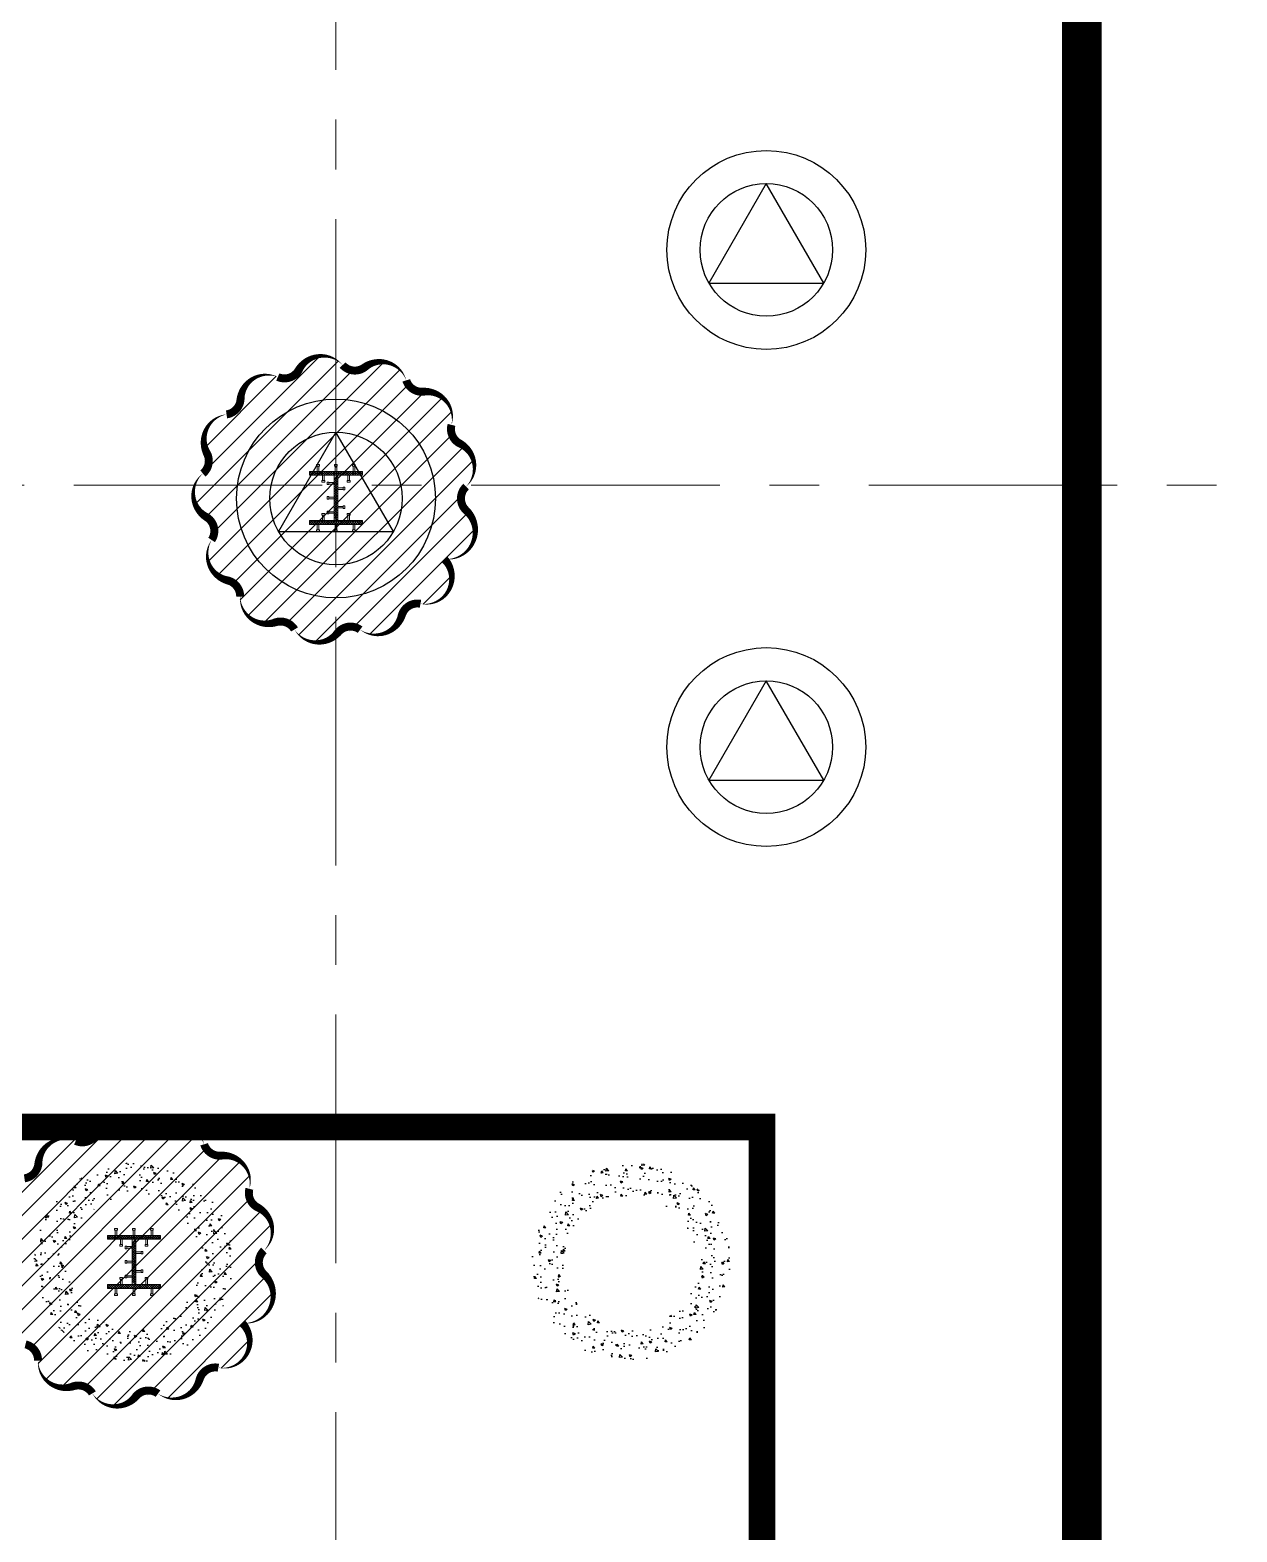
# Model space of a CAD drawing. Header units: millimetres. Extents: x -346728 to 1320345, y -537202 to -385966.
# Drawn here: x 394762 to 403871, y -432112 to -420783 of the extents above; entities that cross this region are included whole.
import ezdxf

# ---------------------------------------------------------------- set-up
doc = ezdxf.new("R2010")
doc.units = ezdxf.units.MM
doc.header["$LTSCALE"] = 100
doc.linetypes.add('HIDDEN', pattern=[9.525, 6.35, -3.175])
doc.linetypes.add('X1326_GLB$0$CENTER', pattern=[2, 1.25, -0.25, 0.25, -0.25])
for name, color, linetype, lineweight in [('A-giao thong', 8, 'Continuous', 15), ('KCMANH', 8, 'Continuous', 13), ('KINGPOST', 5, 'Continuous', 20), ('X1326_GLB$0$A-tim', 8, 'X1326_GLB$0$CENTER', 9)]:
    doc.layers.add(name, color=color, linetype=linetype, lineweight=lineweight)
for name, color, linetype in [('DM', 8, 'Continuous'), ('hach', 253, 'Continuous'), ('PL', 3, 'Continuous'), ('thep doc', 6, 'Continuous')]:
    doc.layers.add(name, color=color, linetype=linetype)
pattern_1 = [(45, (188543.33, 11377564.439), (-8.980256121, 8.980256121), []), (135, (188543.33, 11377564.439), (-8.980256121, -8.980256121), [])]

# ---------------------------------------------------------------- blocks, each defined once
blk = doc.blocks.new('LVL-KHUNGTEN')
blk.add_lwpolyline([(61072.9, 41092.8), (119123.5, 41092.8), (119123.5, 61.9), (61072.9, 61.9)], close=True)
blk = doc.blocks.new('KP50 TOI SAN L1')
at = {"ltscale": 0.1}
h = blk.add_hatch(color=3, dxfattribs=at)
h.dxf.hatch_style = 1
h.paths.add_polyline_path([(14, 171), (-14, 171), (-14, 142)])
h.paths.add_polyline_path([(-14, -142), (-14, -171), (14, -171)])
at = {"layer": 'KCMANH', "linetype": 'ByBlock'}
h = blk.add_hatch(dxfattribs=at)
h.set_pattern_fill('ANSI37', color=3, scale=4, style=0)
h.set_pattern_definition(pattern_1)
h.paths.add_polyline_path([(-200, 200), (-200, 171), (200, 171), (200, 200)])
h = blk.add_hatch(dxfattribs=at)
h.set_pattern_fill('ANSI37', color=3, scale=4, style=0)
h.set_pattern_definition([(45, (188728.93, 11377564.439), (-8.980256121, 8.980256121), []), (135, (188728.93, 11377564.439), (-8.980256121, -8.980256121), [])])
h.paths.add_polyline_path([(14, 171), (-14, 142), (-14, -142), (14, -171)])
h = blk.add_hatch(dxfattribs=at)
h.set_pattern_fill('ANSI37', color=3, scale=4, style=0)
h.set_pattern_definition(pattern_1)
h.paths.add_polyline_path([(-200, -171), (-200, -200), (200, -200), (200, -171)])
for p, q in [((-125, 253), (-146, 253)), ((-146, 240), (-146, 253)), ((-125, 240), (-146, 240)), ((-142, 200), (-142, 240)), ((-129, 200), (-129, 240)), ((-125, 240), (-125, 253)), ((-10, 253), (10, 253)), ((-10, 240), (-10, 253)), ((-10, 240), (10, 240)), ((-6, 200), (-6, 240)), ((6, 200), (6, 240)), ((10, 240), (10, 253)), ((125, 253), (146, 253)), ((125, 240), (125, 253)), ((125, 240), (146, 240)), ((129, 200), (129, 240)), ((142, 200), (142, 240)), ((146, 240), (146, 253)), ((-85, 131), (-106, 131)), ((-106, 131), (-106, 118)), ((-85, 118), (-106, 118)), ((-102, 171), (-102, 131)), ((-89, 171), (-89, 131)), ((-85, 131), (-85, 118)), ((-67, 100), (-67, 120)), ((-54, 120), (-67, 120)), ((-54, 100), (-54, 120)), ((-14, 116), (-54, 116)), ((85, 131), (106, 131)), ((85, 131), (85, 118)), ((85, 118), (106, 118)), ((89, 171), (89, 131)), ((102, 171), (102, 131)), ((106, 131), (106, 118)), ((-54, 100), (-67, 100)), ((-67, 10), (-67, -10)), ((-54, 10), (-67, 10)), ((-14, 104), (-54, 104)), ((-54, 10), (-54, -10)), ((-14, 6), (-54, 6)), ((14, 76), (54, 76)), ((14, 64), (54, 64)), ((54, 60), (54, 80)), ((54, 80), (67, 80)), ((54, 60), (67, 60)), ((67, 60), (67, 80)), ((-54, -10), (-67, -10)), ((-67, -100), (-67, -120)), ((-54, -100), (-67, -100)), ((-14, -6), (-54, -6)), ((-54, -100), (-54, -120)), ((-14, -104), (-54, -104)), ((14, -64), (54, -64)), ((14, -76), (54, -76)), ((54, -60), (54, -80)), ((54, -60), (67, -60)), ((54, -80), (67, -80)), ((67, -60), (67, -80)), ((-142, -200), (-142, -240)), ((-129, -200), (-129, -240)), ((-85, -118), (-106, -118)), ((-106, -131), (-106, -118)), ((-85, -131), (-106, -131)), ((-102, -171), (-102, -131)), ((-89, -171), (-89, -131)), ((-85, -131), (-85, -118)), ((-54, -120), (-67, -120)), ((-14, -116), (-54, -116)), ((-6, -200), (-6, -240)), ((6, -200), (6, -240)), ((85, -118), (106, -118)), ((85, -131), (85, -118)), ((85, -131), (106, -131)), ((89, -171), (89, -131)), ((102, -171), (102, -131)), ((106, -131), (106, -118)), ((129, -200), (129, -240)), ((142, -200), (142, -240)), ((-125, -240), (-146, -240)), ((-146, -240), (-146, -253)), ((-125, -253), (-146, -253)), ((-125, -240), (-125, -253)), ((-10, -240), (10, -240)), ((-10, -240), (-10, -253)), ((-10, -253), (10, -253)), ((10, -240), (10, -253)), ((125, -240), (146, -240)), ((125, -240), (125, -253)), ((125, -253), (146, -253)), ((146, -240), (146, -253))]:
    blk.add_line(p, q, dxfattribs=at)
at = {"layer": 'KCMANH', "color": 3, "linetype": 'ByBlock'}
blk.add_line((-200, 200), (200, 200), dxfattribs=at)
at = {"layer": 'KINGPOST', "color": 3, "linetype": 'ByBlock'}
for p, q in [((-200, 171), (-200, 200)), ((-200, 171), (200, 171)), ((-14, 171), (-14, -171)), ((-14, 142), (14, 171)), ((14, 171), (14, -171)), ((200, 171), (200, 200)), ((-200, -171), (200, -171)), ((-200, -171), (-200, -200)), ((-200, -200), (200, -200)), ((-14, -142), (14, -171)), ((200, -171), (200, -200))]:
    blk.add_line(p, q, dxfattribs=at)
at = {"layer": 'KINGPOST', "color": 6, "linetype": 'ByBlock'}
blk.add_lwpolyline([(-14, 0), (14, 0)], dxfattribs=at)
blk = doc.blocks.new('B1 Kingpost Layout Plan1')
at = {"layer": 'KCMANH', "linetype": 'ByBlock'}
for p in [(26475, -9546, 0), (24950, -15309, 0)]:
    blk.add_blockref('KP50 TOI SAN L1', p, dxfattribs=at)

msp = doc.modelspace()

# ---------------------------------------------------------------- hatches: boundary and pattern name
at = {"ltscale": 0.1}
h = msp.add_hatch(color=3, dxfattribs=at)
h.dxf.hatch_style = 1
h.paths.add_polyline_path([(397085.7, -424145.2), (397056.9, -424145.2), (397056.9, -424174)])
h.paths.add_polyline_path([(397056.9, -424458.8), (397056.9, -424487.6), (397085.7, -424487.6)])
h = msp.add_hatch(color=3, dxfattribs=at)
h.dxf.hatch_style = 1
h.paths.add_polyline_path([(395560.3, -429907.6), (395531.5, -429907.6), (395531.5, -429936.4)])
h.paths.add_polyline_path([(395531.5, -430221.2), (395531.5, -430250), (395560.3, -430250)])
at = {"layer": 'A-giao thong', "transparency": 33554572}
h = msp.add_hatch(dxfattribs=at)
h.set_pattern_fill('ANSI31', color=256, scale=1000)
h.set_pattern_definition([(45, (358722.31, -521573.05), (-88.38835, 88.38835), [])])
edge = h.paths.add_edge_path()
edge.add_arc((397916.4, -424080.7), 200.1, 313.189, 423.189)
edge.add_arc((398062.2, -423792.2), 123.2, 165.32463, 243.189, ccw=False)
edge.add_arc((397749.2, -423710.2), 200.3, 345.32463, 455.32463)
edge.add_arc((397719.2, -423388.1), 123.2, 197.45235, 275.32463, ccw=False)
edge.add_arc((397410.7, -423485.1), 200.2, 17.45235, 127.45235)
edge.add_arc((397214, -423228.4), 123.2, 221.33742, 307.45235, ccw=False)
edge.add_arc((396969, -423443.9), 203.2, 41.33742, 151.33742)
edge.add_arc((396682.6, -423287.4), 123.2, 245.97207, 331.33742, ccw=False)
edge.add_arc((396550.9, -423582.8), 200.3, 65.97207, 175.97207)
edge.add_arc((396228.2, -423560.1), 123.2, 278.09941, 355.97207, ccw=False)
edge.add_arc((396273.8, -423880.4), 200.3, 98.09941, 208.09941)
edge.add_arc((395988.4, -424032.7), 123.2, -50.51419, 28.09941, ccw=False)
edge.add_arc((396194.4, -424282.7), 200.7, 129.48581, 239.48581)
edge.add_arc((396029.9, -424561.6), 123.2, -33.38585, 59.48581, ccw=False)
edge.add_arc((396299.9, -424739.5), 200.1, 146.61415, 256.61415)
edge.add_arc((396225, -425054), 123.2, -1.25134, 76.61415, ccw=False)
edge.add_arc((396548.5, -425061.1), 200.3, 178.74866, 288.74866)
edge.add_arc((396652.5, -425367.5), 123.2, 30.87684, 108.74866, ccw=False)
edge.add_arc((396930, -425201.5), 200.2, 210.87684, 320.87684)
edge.add_arc((397180.9, -425405.5), 123.2, 54.01227, 140.87684, ccw=False)
edge.add_arc((397372.7, -425141.5), 203.1, 234.01227, 344.01227)
edge.add_arc((397686.4, -425231.4), 123.2, 79.39644, 164.01227, ccw=False)
edge.add_arc((397745.9, -424913.5), 200.3, 259.39644, 404.1286)
edge.add_arc((397910.8, -424563.1), 212, 264.27964, 407.39823)
edge.add_arc((398137.6, -424316.4), 123.2, 133.189, 227.39823, ccw=False)
h = msp.add_hatch(dxfattribs=at)
h.set_pattern_fill('ANSI31', color=256, scale=1000)
h.set_pattern_definition([(45, (357196.97, -527335.43), (-88.38835, 88.38835), [])])
edge = h.paths.add_edge_path()
edge.add_arc((396391.1, -429843.1), 200.1, 313.189, 423.189)
edge.add_arc((396536.9, -429554.6), 123.2, 165.32463, 243.189, ccw=False)
edge.add_arc((396223.9, -429472.6), 200.3, 345.32463, 455.32463)
edge.add_arc((396193.9, -429150.5), 123.2, 197.45235, 275.32463, ccw=False)
edge.add_arc((395885.3, -429247.5), 200.2, 17.45235, 127.45235)
edge.add_arc((395688.7, -428990.7), 123.2, 221.33742, 307.45235, ccw=False)
edge.add_arc((395443.6, -429206.3), 203.2, 41.33742, 151.33742)
edge.add_arc((395157.2, -429049.8), 123.2, 245.97207, 331.33742, ccw=False)
edge.add_arc((395025.5, -429345.2), 200.3, 65.97207, 175.97207)
edge.add_arc((394702.9, -429322.5), 123.2, 278.09941, 355.97207, ccw=False)
edge.add_arc((394748.5, -429642.7), 200.3, 98.09941, 208.09941)
edge.add_arc((394463.1, -429795.1), 123.2, -50.51419, 28.09941, ccw=False)
edge.add_arc((394669, -430045), 200.7, 129.48581, 239.48581)
edge.add_arc((394504.6, -430324), 123.2, -33.38585, 59.48581, ccw=False)
edge.add_arc((394774.5, -430501.9), 200.1, 146.61415, 256.61415)
edge.add_arc((394699.7, -430816.4), 123.2, -1.25134, 76.61415, ccw=False)
edge.add_arc((395023.1, -430823.5), 200.3, 178.74866, 288.74866)
edge.add_arc((395127.1, -431129.8), 123.2, 30.87684, 108.74866, ccw=False)
edge.add_arc((395404.7, -430963.9), 200.2, 210.87684, 320.87684)
edge.add_arc((395655.6, -431167.9), 123.2, 54.01227, 140.87684, ccw=False)
edge.add_arc((395847.3, -430903.9), 203.1, 234.01227, 344.01227)
edge.add_arc((396161, -430993.8), 123.2, 79.39644, 164.01227, ccw=False)
edge.add_arc((396220.6, -430675.9), 200.3, 259.39644, 404.1286)
edge.add_arc((396385.4, -430325.5), 212, 264.27964, 407.39823)
edge.add_arc((396612.3, -430078.8), 123.2, 133.189, 227.39823, ccw=False)
at = {"layer": 'hach'}
h = msp.add_hatch(dxfattribs=at)
h.set_pattern_fill('ANSI31', color=256, scale=70)
h.set_pattern_definition([(45, (342151.22, -508591.22), (-157.15448, 157.15448), [])])
h.paths.add_polyline_path([(362433.4, -410142.2), (348853.9, -428107.5), (376146.7, -501359), (382446.8, -503970.9), (458369.1, -469396.6), (462927.9, -462329.4), (462919.8, -415142.7), (457917.8, -410142.2)])
h.paths.add_polyline_path([(363030.6, -411342.2), (350208.3, -428305.7), (377088.8, -500450.6), (382424.3, -502662.6), (457551.5, -468450.4), (461727.8, -461976.1), (461719.7, -415639.4), (457420.9, -411342.2)], flags=16)
h = msp.add_hatch(dxfattribs=at)
h.set_pattern_fill('AR-CONC', color=256, scale=4)
h.set_pattern_definition([(50, (342151.2, -508591.2), (728.7387, -63.7563), [76.2, -838.2]), (355, (342151.2, -508591.2), (-140.9737, 764.2274), [60.96, -670.5623]), (100.45144, (342211.95, -508596.54), (587.765, 700.471), [64.76, -712.361]), (46.1842, (342151.2, -508388), (1084.316, -168.1693), [114.3, -1257.3]), (96.63556, (342241.6, -508402), (949.6165, 989.7045), [97.14, -1068.5424]), (351.18415, (342151.2, -508388), (949.6165, 989.7045), [91.44, -1005.839]), (21, (342252.8, -508438.8), (606.4576, -409.0608), [76.2, -838.2]), (326, (342252.8, -508438.8), (247.208, 736.752), [60.96, -670.56]), (71.45144, (342303.36, -508472.9), (853.6657, 327.691), [64.76, -712.3598]), (37.5, (342151.22, -508591.22), (12.3544, 338.22016), [0, -662.432, 0, -680.72, 0, -673.1]), (7.5, (342151.22, -508591.22), (267.27865, 400.7223), [0, -388.112, 0, -647.192, 0, -256.54]), (327.5, (341924.65, -508591.22), (542.3624, -22.91498), [0, -254, 0, -792.48, 0, -1051.56]), (317.5, (341823.05, -508591.2), (592.5167, 101.706), [0, -330.2, 0, -526.288, 0, -746.76])])
h.paths.add_polyline_path([(362433.4, -410142.2), (348853.9, -428107.5), (376146.7, -501359), (382446.8, -503970.9), (458369.1, -469396.6), (462927.9, -462329.4), (462919.8, -415142.7), (457917.8, -410142.2)])
h.paths.add_polyline_path([(363030.6, -411342.2), (350208.3, -428305.7), (377088.8, -500450.6), (382424.3, -502662.6), (457551.5, -468450.4), (461727.8, -461976.1), (461719.7, -415639.4), (457420.9, -411342.2)], flags=16)
at = {"layer": 'PL'}
h = msp.add_hatch(dxfattribs=at)
h.set_pattern_fill('AR-CONC', color=6)
h.set_pattern_definition([(130, (388047.7, -442540.07), (-182.1847, -15.9391), [19.05, -209.55]), (185, (388047.7, -442540.07), (35.2434, 191.0568), [15.24, -167.6406]), (79.5486, (388032.52, -442541.4), (-146.9412, 175.1178), [16.19, -178.0902]), (133.8158, (388047.7, -442489.27), (-271.079, -42.0423), [28.575, -314.325]), (83.3644, (388025.12, -442492.78), (-237.404, 247.426), [24.285, -267.1356]), (188.8158, (388047.7, -442489.27), (-237.404, 247.426), [22.86, -251.4597]), (159, (388022.3, -442501.97), (-151.6144, -102.2652), [19.05, -209.55]), (214, (388022.3, -442501.97), (-61.802, 184.188), [15.24, -167.64]), (108.5486, (388009.67, -442510.5), (-213.4164, 81.9228), [16.19, -178.09]), (142.5, (388047.706, -442540.07), (-3.0886, 84.55504), [0, -165.608, 0, -170.18, 0, -168.275]), (172.5, (388047.71, -442540.07), (-66.81966, 100.1806), [0, -97.028, 0, -161.798, 0, -64.135]), (212.5, (388104.35, -442540.07), (-135.5906, -5.72874), [0, -63.5, 0, -198.12, 0, -262.89]), (222.5, (388129.75, -442540.07), (-148.1292, 25.4265), [0, -82.55, 0, -131.572, 0, -186.69])])
edge = h.paths.add_edge_path()
edge.add_ellipse((395545.9, -430078.8), major_axis=(530.3, 530.3), ratio=1, start_angle=135, end_angle=315)
edge.add_ellipse((395545.9, -430078.8), major_axis=(530.3, 530.3), ratio=1, start_angle=315, end_angle=495)
edge = h.paths.add_edge_path(flags=16)
edge.add_ellipse((395545.9, -430078.8), major_axis=(-353.6, 353.6), ratio=1, start_angle=45, end_angle=225, ccw=False)
edge.add_ellipse((395545.9, -430078.8), major_axis=(-353.6, 353.6), ratio=1, start_angle=-135, end_angle=45, ccw=False)
h.paths.add_polyline_path([(395545.9, -429578.8), (395979, -430328.8), (395112.9, -430328.8)], flags=0)
h = msp.add_hatch(dxfattribs=at)
h.set_pattern_fill('AR-CONC', color=6)
h.set_pattern_definition([(130, (388047.7, -442540.07), (-182.1847, -15.9391), [19.05, -209.55]), (185, (388047.7, -442540.07), (35.2434, 191.0568), [15.24, -167.6406]), (79.5486, (388032.52, -442541.4), (-146.9412, 175.1178), [16.19, -178.0902]), (133.8158, (388047.7, -442489.27), (-271.079, -42.0423), [28.575, -314.325]), (83.3644, (388025.12, -442492.78), (-237.404, 247.426), [24.285, -267.1356]), (188.8158, (388047.7, -442489.27), (-237.404, 247.426), [22.86, -251.4597]), (159, (388022.3, -442501.97), (-151.6144, -102.2652), [19.05, -209.55]), (214, (388022.3, -442501.97), (-61.802, 184.188), [15.24, -167.64]), (108.5486, (388009.67, -442510.5), (-213.4164, 81.9228), [16.19, -178.09]), (142.5, (388047.706, -442540.07), (-3.0886, 84.55504), [0, -165.608, 0, -170.18, 0, -168.275]), (172.5, (388047.71, -442540.07), (-66.81966, 100.1806), [0, -97.028, 0, -161.798, 0, -64.135]), (212.5, (388104.35, -442540.07), (-135.5906, -5.72874), [0, -63.5, 0, -198.12, 0, -262.89]), (222.5, (388129.75, -442540.07), (-148.1292, 25.4265), [0, -82.55, 0, -131.572, 0, -186.69])])
edge = h.paths.add_edge_path()
edge.add_ellipse((395545.9, -430078.8), major_axis=(530.3, 530.3), ratio=1, start_angle=135, end_angle=315)
edge.add_ellipse((395545.9, -430078.8), major_axis=(530.3, 530.3), ratio=1, start_angle=315, end_angle=495)
edge = h.paths.add_edge_path(flags=16)
edge.add_ellipse((395545.9, -430078.8), major_axis=(-353.6, 353.6), ratio=1, start_angle=45, end_angle=225, ccw=False)
edge.add_ellipse((395545.9, -430078.8), major_axis=(353.6, 353.6), ratio=1, start_angle=-45, end_angle=135, ccw=False)
h.paths.add_polyline_path([(395545.9, -429578.8), (395979, -430328.8), (395112.9, -430328.8)], flags=0)
h = msp.add_hatch(dxfattribs=at)
h.set_pattern_fill('AR-CONC', color=6)
h.set_pattern_definition([(130, (384297.7, -442540.07), (-182.1847, -15.9391), [19.05, -209.55]), (185, (384297.7, -442540.07), (35.2434, 191.0568), [15.24, -167.6406]), (79.5486, (384282.52, -442541.4), (-146.9412, 175.1178), [16.19, -178.0902]), (133.8158, (384297.7, -442489.27), (-271.079, -42.0423), [28.575, -314.325]), (83.3644, (384275.12, -442492.78), (-237.404, 247.426), [24.285, -267.1356]), (188.8158, (384297.7, -442489.27), (-237.404, 247.426), [22.86, -251.4597]), (159, (384272.3, -442501.97), (-151.6144, -102.2652), [19.05, -209.55]), (214, (384272.3, -442501.97), (-61.802, 184.188), [15.24, -167.64]), (108.5486, (384259.67, -442510.5), (-213.4164, 81.9228), [16.19, -178.09]), (142.5, (384297.706, -442540.07), (-3.0886, 84.55504), [0, -165.608, 0, -170.18, 0, -168.275]), (172.5, (384297.71, -442540.07), (-66.81966, 100.18057), [0, -97.028, 0, -161.798, 0, -64.135]), (212.5, (384354.35, -442540.07), (-135.5906, -5.72874), [0, -63.5, 0, -198.12, 0, -262.89]), (222.5, (384379.75, -442540.07), (-148.1292, 25.4265), [0, -82.55, 0, -131.572, 0, -186.69])])
edge = h.paths.add_edge_path()
edge.add_ellipse((399295.9, -430078.8), major_axis=(530.3, 530.3), ratio=1, start_angle=135, end_angle=315)
edge.add_ellipse((399295.9, -430078.8), major_axis=(530.3, 530.3), ratio=1, start_angle=315, end_angle=495)
edge = h.paths.add_edge_path(flags=16)
edge.add_ellipse((399295.9, -430078.8), major_axis=(-353.6, 353.6), ratio=1, start_angle=45, end_angle=225, ccw=False)
edge.add_ellipse((399295.9, -430078.8), major_axis=(-353.6, 353.6), ratio=1, start_angle=-135, end_angle=45, ccw=False)
h.paths.add_polyline_path([(399295.9, -429578.8), (399729, -430328.8), (398862.9, -430328.8)], flags=0)
h = msp.add_hatch(dxfattribs=at)
h.set_pattern_fill('AR-CONC', color=6)
h.set_pattern_definition([(130, (384297.7, -442540.07), (-182.1847, -15.9391), [19.05, -209.55]), (185, (384297.7, -442540.07), (35.2434, 191.0568), [15.24, -167.6406]), (79.5486, (384282.52, -442541.4), (-146.9412, 175.1178), [16.19, -178.0902]), (133.8158, (384297.7, -442489.27), (-271.079, -42.0423), [28.575, -314.325]), (83.3644, (384275.12, -442492.78), (-237.404, 247.426), [24.285, -267.1356]), (188.8158, (384297.7, -442489.27), (-237.404, 247.426), [22.86, -251.4597]), (159, (384272.3, -442501.97), (-151.6144, -102.2652), [19.05, -209.55]), (214, (384272.3, -442501.97), (-61.802, 184.188), [15.24, -167.64]), (108.5486, (384259.67, -442510.5), (-213.4164, 81.9228), [16.19, -178.09]), (142.5, (384297.706, -442540.07), (-3.0886, 84.55504), [0, -165.608, 0, -170.18, 0, -168.275]), (172.5, (384297.71, -442540.07), (-66.81966, 100.18057), [0, -97.028, 0, -161.798, 0, -64.135]), (212.5, (384354.35, -442540.07), (-135.5906, -5.72874), [0, -63.5, 0, -198.12, 0, -262.89]), (222.5, (384379.75, -442540.07), (-148.1292, 25.4265), [0, -82.55, 0, -131.572, 0, -186.69])])
edge = h.paths.add_edge_path()
edge.add_ellipse((399295.9, -430078.8), major_axis=(530.3, 530.3), ratio=1, start_angle=135, end_angle=315)
edge.add_ellipse((399295.9, -430078.8), major_axis=(530.3, 530.3), ratio=1, start_angle=315, end_angle=495)
edge = h.paths.add_edge_path(flags=16)
edge.add_ellipse((399295.9, -430078.8), major_axis=(-353.6, 353.6), ratio=1, start_angle=45, end_angle=225, ccw=False)
edge.add_ellipse((399295.9, -430078.8), major_axis=(353.6, 353.6), ratio=1, start_angle=-45, end_angle=135, ccw=False)
h.paths.add_polyline_path([(399295.9, -429578.8), (399729, -430328.8), (398862.9, -430328.8)], flags=0)

# ---------------------------------------------------------------- linework, layer by layer
at = {"color": 5, "elevation": -2718.3}
msp.add_lwpolyline([(398053.3, -424226.6, 0, 60, 0.5205671), (398006.6, -423902.1, 60, 60, -0.3534527), (397943, -423761, 0, 60, 0.5205671), (397730.6, -423510.8, 60, 60, -0.3534915), (397601.7, -423425.1, 0, 60, 0.5205671), (397288.9, -423326.1, 60, 60, -0.3944899), (397121.5, -423309.7, 0, 60, 0.520567), (396790.7, -423346.5, 60, 60, -0.3907151), (396632.4, -423399.9, 0, 60, 0.520567), (396351.1, -423568.7, 60, 60, -0.3534934), (396245.6, -423682, 0, 60, 0.5205671), (396097.1, -423974.7, 60, 60, -0.3571345), (396066.8, -424127.8, 0, 60, 0.520567), (396092.5, -424455.5, 60, 60, -0.4289707), (396132.8, -424629.4, 0, 60, 0.520567), (396253.6, -424934.2, 60, 60, -0.3534582), (396348.2, -425056.7, 0, 60, 0.520567), (396612.9, -425250.8, 60, 60, -0.3534893), (396758.2, -425304.2, 0, 60, 0.5205671), (397085.4, -425327.8, 60, 60, -0.3982747), (397253.3, -425305.9, 0, 60, 0.520567), (397568, -425197.5, 60, 60, -0.3869502), (397709, -425110.3, 0, 60, 0.7314349), (397889.6, -424774, 0, 60, 0.7206829), (398054.3, -424407.1, 60, 60, -0.4358983)], format="xyseb", close=True, dxfattribs=at)
msp.add_lwpolyline([(394728.2, -430696.6, 60, 60, -0.3534582), (394822.8, -430819.1, 0, 60, 0.520567), (395087.5, -431013.2, 60, 60, -0.3534893), (395232.8, -431066.6, 0, 60, 0.5205671), (395560, -431090.2, 60, 60, -0.3982747), (395728, -431068.3, 0, 60, 0.520567), (396042.6, -430959.9, 60, 60, -0.3869502), (396183.7, -430872.7, 0, 60, 0.7314349), (396364.3, -430536.4, 0, 60, 0.7206829), (396528.9, -430169.5, 60, 60, -0.4358983), (396528, -429989, 0, 60, 0.5205671), (396481.3, -429664.5, 60, 60, -0.3534527), (396417.7, -429523.4, 0, 60, 0.5205671), (396205.3, -429273.1, 60, 60, -0.3534915), (396076.4, -429187.4, 0, 60, 0.5205671), (395763.6, -429088.5, 60, 60, -0.3944899), (395596.2, -429072.1, 0, 60, 0.520567), (395265.3, -429108.8, 60, 60, -0.3907151), (395107.1, -429162.3, 0, 60, 0.520567), (394825.8, -429331.1, 60, 60, -0.3534934), (394720.3, -429444.4, 0, 60, 0.5205671)], format="xyseb", dxfattribs=at)
at = {"layer": 'DM', "color": 7, "linetype": 'HIDDEN', "const_width": 300, "elevation": -1404.9}
msp.add_lwpolyline([(402699.2, -411339.8), (363030.2, -411339.8), (350208, -428303.3), (357811, -448709.2), (402699.2, -448789.1)], close=True, dxfattribs=at)
at = {"layer": 'PL', "elevation": -1404.9}
for points in [[(399885.9, -422691.4), (400751.9, -422691.4), (400318.9, -421941.4)], [(399885.9, -422691.4), (400751.9, -422691.4), (400318.9, -421941.4)], [(396638.3, -424566.4), (397504.3, -424566.4), (397071.3, -423816.4)], [(396638.3, -424566.4), (397504.3, -424566.4), (397071.3, -423816.4)], [(399885.9, -426441.4), (400751.9, -426441.4), (400318.9, -425691.4)], [(399885.9, -426441.4), (400751.9, -426441.4), (400318.9, -425691.4)]]:
    msp.add_lwpolyline(points, close=True, dxfattribs=at)
at = {"layer": 'PL'}
for centre, radius in [((400318.9, -422441.4, -1404.9), 750), ((400318.9, -422441.4, -1404.9), 750), ((400318.9, -422441.4, -1404.9), 500), ((400318.9, -422441.4, -1404.9), 500), ((397071.3, -424316.4, -1404.9), 750), ((397071.3, -424316.4, -1404.9), 750), ((397071.3, -424316.4, -1404.9), 500), ((397071.3, -424316.4, -1404.9), 500), ((400318.9, -426191.4, -1404.9), 750), ((400318.9, -426191.4, -1404.9), 750), ((400318.9, -426191.4, -1404.9), 500), ((400318.9, -426191.4, -1404.9), 500)]:
    msp.add_circle(centre, radius, dxfattribs=at)
at = {"layer": 'thep doc', "const_width": 200, "elevation": -3876.7}
msp.add_lwpolyline([(400593.7, -444789.4), (383754.8, -444789.4), (383754.8, -437973), (400286.6, -437973), (400286.6, -429056.9), (384775.8, -429056.9), (384775.8, -419738), (400507.1, -419738), (400507.1, -412742.9), (384890.7, -412742.9)], dxfattribs=at)
at = {"layer": 'X1326_GLB$0$A-tim', "ltscale": 15}
for p, q in [((397071.3, -398208.6, -1404.9), (397071.3, -512162.7, -1404.9)), ((341092.1, -424216.4, -1404.9), (475778.7, -424216.4, -1404.9))]:
    msp.add_line(p, q, dxfattribs=at)

# ---------------------------------------------------------------- block references
at = {"extrusion": (0.00597, -2.28885e-18, 0.999982), "xscale": 3.385207865094198, "yscale": 3.385207865094198, "zscale": 3.385207865094198}
msp.add_blockref('LVL-KHUNGTEN', (112985.2, -525073.6, 1027.7), dxfattribs=at)
msp.add_blockref('B1 Kingpost Layout Plan1', (370596.3, -414766, -1404.9))

doc.saveas('drawing.dxf')
